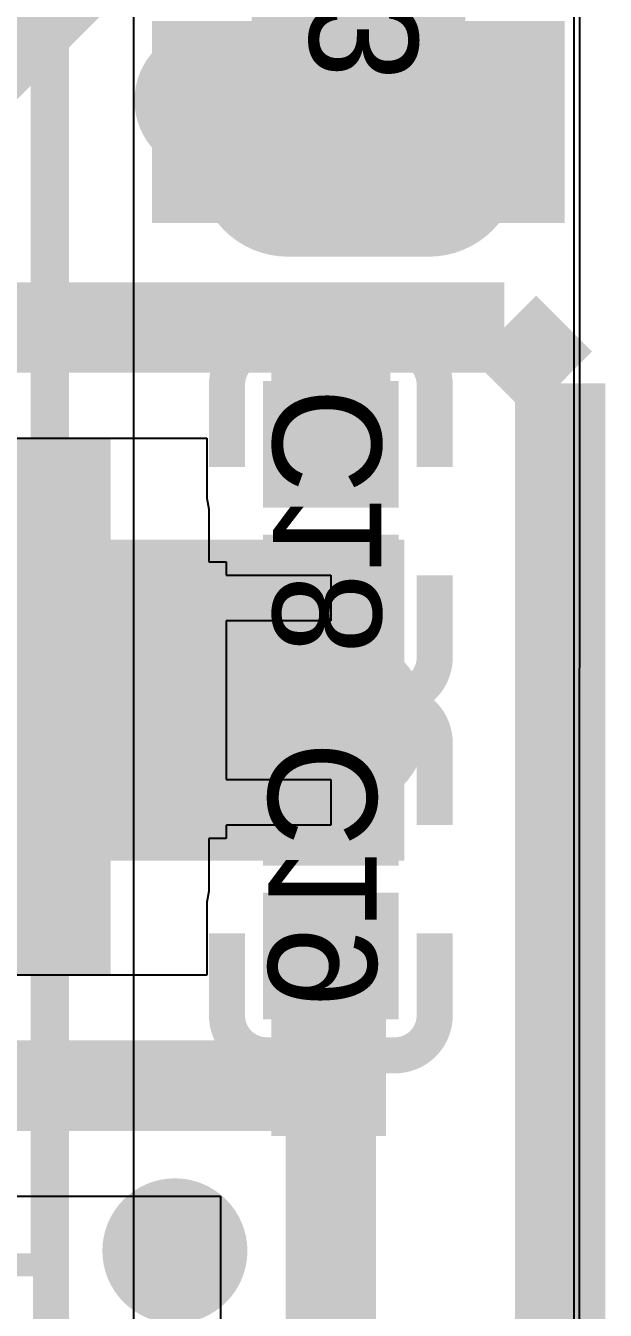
# Model space of a CAD drawing. Extents: x 81 to 196, y 150 to 213.
# Drawn here: x 188.36 to 191.57, y 157.6 to 164.71 of the extents above; entities that cross this region are included whole.
import ezdxf

# ---------------------------------------------------------------- set-up
doc = ezdxf.new("R2010")
doc.units = 0
doc.header["$MEASUREMENT"] = 0
for name, color, linetype in [('BOTTOMLAYER', 5, 'CONTINUOUS'), ('BOTTOMOVERLAY', 54, 'CONTINUOUS'), ('BOTTOMPASTE', 16, 'CONTINUOUS'), ('BOTTOMSOLDER', 6, 'CONTINUOUS'), ('TOPLAYER', 1, 'CONTINUOUS')]:
    doc.layers.add(name, color=color, linetype=linetype)

msp = doc.modelspace()

# ---------------------------------------------------------------- linework, layer by layer
at = {"layer": 'BOTTOMLAYER'}
for p, q in [((191.449574, 213.096226), (191.424174, 149.951826)), ((188.158687, 162.425583), (189.365517, 162.425583)), ((189.365517, 162.425583), (189.365517, 162.093026)), ((189.365517, 162.093026), (189.377577, 162.032399)), ((189.377577, 162.032399), (189.377577, 161.741028)), ((189.377577, 161.741028), (189.473576, 161.741028)), ((189.473576, 161.741028), (189.473576, 161.668026)), ((189.473576, 161.668026), (190.052577, 161.668026)), ((190.052577, 161.668026), (190.052577, 161.414026)), ((190.052577, 161.414026), (189.473576, 161.414026)), ((189.473576, 161.414026), (189.473576, 160.987029)), ((189.473571, 160.987031), (189.473566, 160.963821)), ((189.473576, 160.987029), (189.473571, 160.987031)), ((189.473576, 160.987029), (189.473576, 160.987029)), ((189.473576, 160.987029), (189.473576, 160.987029)), ((189.473566, 160.963821), (189.473571, 160.963821)), ((189.473571, 160.963821), (189.473571, 160.536826)), ((189.473571, 160.536826), (190.052571, 160.536826)), ((190.052571, 160.536826), (190.052571, 160.282826)), ((190.052571, 160.282826), (189.473571, 160.282826)), ((189.473571, 160.282826), (189.473571, 160.209824)), ((189.473571, 160.209824), (189.377572, 160.209824)), ((189.377572, 160.209824), (189.377572, 159.918428)), ((189.377572, 159.918428), (189.365517, 159.857826)), ((189.365517, 159.857826), (189.365517, 159.45358)), ((189.365517, 159.45358), (188.158687, 159.45358)), ((187.080774, 158.230072), (189.440818, 158.230072)), ((189.440818, 158.230072), (189.440818, 152.770619))]:
    msp.add_line(p, q, dxfattribs=at)
for points, const_width in [([(187.842774, 164.252026), (189.425572, 165.834824)], 0.599999), ([(190.890774, 164.294822), (189.366774, 164.294822)], 0.499999), ([(191.013263, 163.037337), (186.907485, 163.037337)], 0.499999), ([(191.322574, 162.728026), (191.013263, 163.037337)], 0.499999), ([(191.322574, 151.044026), (191.322574, 162.728026)], 0.499999), ([(189.976374, 160.848426), (187.454687, 160.848426)], 1.000001), ([(190.052571, 159.483626), (190.052571, 159.559826)], 0.499999), ([(190.052571, 159.483626), (190.128771, 159.559826)], 0.499999), ([(190.052571, 158.841826), (190.052571, 159.483626)], 0.499999), ([(190.052571, 158.841826), (187.080774, 158.841826)], 0.499999), ([(190.052571, 152.517223), (190.052571, 158.841826)], 0.499999)]:
    msp.add_lwpolyline(points, dxfattribs=dict(at, const_width=const_width))
for points, const_width in [([(190.027946, 164.446852, -0.198912), (189.660916, 164.294822)], 0.499999), ([(190.027946, 164.446852, -0.198912), (189.660916, 164.294822)], 0.499999), ([(190.027946, 164.446852, -0.198912), (189.660916, 164.294822)], 0.499999), ([(190.027946, 164.446852, -0.198912), (189.660916, 164.294822)], 0.499999), ([(190.027946, 164.446852, -0.198912), (189.660916, 164.294822)], 0.499999), ([(190.027946, 164.446852, -0.198912), (189.660916, 164.294822)], 0.499999), ([(190.027946, 164.446852, -0.198912), (189.660916, 164.294822)], 0.499999), ([(190.749032, 164.294822, -0.198912), (190.382002, 164.446852)], 0.499999), ([(190.749032, 164.294822, -0.198912), (190.382002, 164.446852)], 0.499999), ([(190.749032, 164.294822, -0.198912), (190.382002, 164.446852)], 0.499999), ([(190.749032, 164.294822, -0.198912), (190.382002, 164.446852)], 0.499999), ([(189.660916, 164.294822, -0.198912), (190.027946, 164.142793)], 0.499999), ([(189.660916, 164.294822, -0.198912), (190.027946, 164.142793)], 0.499999), ([(189.660916, 164.294822, -0.198912), (190.027946, 164.142793)], 0.499999), ([(189.660916, 164.294822, -0.198912), (190.027946, 164.142793)], 0.499999), ([(189.660916, 164.294822, -0.198912), (190.027946, 164.142793)], 0.499999), ([(189.660916, 164.294822, -0.198912), (190.027946, 164.142793)], 0.499999), ([(189.660916, 164.294822, -0.198912), (190.027946, 164.142793)], 0.499999), ([(190.382002, 164.142793, -0.198912), (190.749032, 164.294822)], 0.499999), ([(190.382002, 164.142793, -0.198912), (190.749032, 164.294822)], 0.499999), ([(190.382002, 164.142793, -0.198912), (190.749032, 164.294822)], 0.499999), ([(190.382002, 164.142793, -0.198912), (190.749032, 164.294822)], 0.499999), ([(189.304996, 161.291204, -0.198912), (188.236035, 160.848426)], 1.000001), ([(190.091113, 160.848426, -0.198912), (189.022152, 161.291204)], 1.000001), ([(188.874646, 160.848426, -0.198912), (189.330396, 160.659648)], 1.000001), ([(189.047552, 160.659648, -0.198912), (189.503302, 160.848426)], 1.000001)]:
    msp.add_lwpolyline(points, format="xyb", dxfattribs=dict(at, const_width=const_width))
for points, const_width in [([(190.027946, 164.321853, 1), (190.027946, 164.57185, 1)], 0.249999), ([(190.027946, 164.321853, 1), (190.027946, 164.57185, 1)], 0.249999), ([(190.027946, 164.321853, 1), (190.027946, 164.57185, 1)], 0.249999), ([(190.027946, 164.321853, 1), (190.027946, 164.57185, 1)], 0.249999), ([(190.027946, 164.321853, 1), (190.027946, 164.57185, 1)], 0.249999), ([(190.027946, 164.321853, 1), (190.027946, 164.57185, 1)], 0.249999), ([(190.027946, 164.321853, 1), (190.027946, 164.57185, 1)], 0.249999), ([(190.382002, 164.321853, 1), (190.382002, 164.57185, 1)], 0.249999), ([(190.382002, 164.321853, 1), (190.382002, 164.57185, 1)], 0.249999), ([(190.382002, 164.321853, 1), (190.382002, 164.57185, 1)], 0.249999), ([(190.382002, 164.321853, 1), (190.382002, 164.57185, 1)], 0.249999), ([(189.366774, 164.144823, 1), (189.366774, 164.444822, 1)], 0.299999), ([(190.890774, 164.144823, 1), (190.890774, 164.444822, 1)], 0.299999), ([(189.660916, 164.169824, 1), (189.660916, 164.419821, 1)], 0.249999), ([(189.660916, 164.169824, 1), (189.660916, 164.419821, 1)], 0.249999), ([(189.660916, 164.169824, 1), (189.660916, 164.419821, 1)], 0.249999), ([(189.660916, 164.169824, 1), (189.660916, 164.419821, 1)], 0.249999), ([(189.660916, 164.169824, 1), (189.660916, 164.419821, 1)], 0.249999), ([(189.660916, 164.169824, 1), (189.660916, 164.419821, 1)], 0.249999), ([(189.660916, 164.169824, 1), (189.660916, 164.419821, 1)], 0.249999), ([(189.660916, 164.169824, 1), (189.660916, 164.419821, 1)], 0.249999), ([(189.660916, 164.169824, 1), (189.660916, 164.419821, 1)], 0.249999), ([(189.660916, 164.169824, 1), (189.660916, 164.419821, 1)], 0.249999), ([(189.660916, 164.169824, 1), (189.660916, 164.419821, 1)], 0.249999), ([(189.660916, 164.169824, 1), (189.660916, 164.419821, 1)], 0.249999), ([(189.660916, 164.169824, 1), (189.660916, 164.419821, 1)], 0.249999), ([(189.660916, 164.169824, 1), (189.660916, 164.419821, 1)], 0.249999), ([(190.749032, 164.169824, 1), (190.749032, 164.419821, 1)], 0.249999), ([(190.749032, 164.169824, 1), (190.749032, 164.419821, 1)], 0.249999), ([(190.749032, 164.169824, 1), (190.749032, 164.419821, 1)], 0.249999), ([(190.749032, 164.169824, 1), (190.749032, 164.419821, 1)], 0.249999), ([(190.749032, 164.169824, 1), (190.749032, 164.419821, 1)], 0.249999), ([(190.749032, 164.169824, 1), (190.749032, 164.419821, 1)], 0.249999), ([(190.749032, 164.169824, 1), (190.749032, 164.419821, 1)], 0.249999), ([(190.749032, 164.169824, 1), (190.749032, 164.419821, 1)], 0.249999), ([(190.027946, 164.017795, 1), (190.027946, 164.267792, 1)], 0.249999), ([(190.027946, 164.017795, 1), (190.027946, 164.267792, 1)], 0.249999), ([(190.027946, 164.017795, 1), (190.027946, 164.267792, 1)], 0.249999), ([(190.027946, 164.017795, 1), (190.027946, 164.267792, 1)], 0.249999), ([(190.027946, 164.017795, 1), (190.027946, 164.267792, 1)], 0.249999), ([(190.027946, 164.017795, 1), (190.027946, 164.267792, 1)], 0.249999), ([(190.027946, 164.017795, 1), (190.027946, 164.267792, 1)], 0.249999), ([(190.382002, 164.017795, 1), (190.382002, 164.267792, 1)], 0.249999), ([(190.382002, 164.017795, 1), (190.382002, 164.267792, 1)], 0.249999), ([(190.382002, 164.017795, 1), (190.382002, 164.267792, 1)], 0.249999), ([(190.382002, 164.017795, 1), (190.382002, 164.267792, 1)], 0.249999), ([(189.022152, 161.041204, 1), (189.022152, 161.541203, 1)], 0.499999), ([(189.304996, 161.041204, 1), (189.304996, 161.541203, 1)], 0.499999), ([(189.163574, 161.282626, 1), (189.163574, 161.582626, 1)], 0.299999), ([(188.236035, 160.598426, 1), (188.236035, 161.098425, 1)], 0.499999), ([(188.874646, 160.598426, 1), (188.874646, 161.098425, 1)], 0.499999), ([(189.503302, 160.598426, 1), (189.503302, 161.098425, 1)], 0.499999), ([(190.091113, 160.598426, 1), (190.091113, 161.098425, 1)], 0.499999), ([(189.047552, 160.409649, 1), (189.047552, 160.909648, 1)], 0.499999), ([(189.330396, 160.409649, 1), (189.330396, 160.909648, 1)], 0.499999), ([(189.976374, 160.698426, 1), (189.976374, 160.998426, 1)], 0.299999), ([(189.188974, 160.368226, 1), (189.188974, 160.668226, 1)], 0.299999)]:
    msp.add_lwpolyline(points, format="xyb", close=True, dxfattribs=dict(at, const_width=const_width))
for points in [[(191.347974, 163.617026), (191.347974, 164.734626), (189.061974, 163.617026), (189.061974, 164.734626)], [(189.714975, 164.759823), (189.714975, 163.829822), (190.694973, 164.759823), (190.694973, 163.829822)], [(190.382774, 162.093026), (190.382774, 163.286826), (189.722374, 162.093026), (189.722374, 163.286826)], [(190.377577, 162.091027), (190.377577, 162.691026), (189.727576, 162.091027), (189.727576, 162.691026)], [(188.833374, 159.45358), (188.833374, 162.425583), (187.385574, 159.45358), (187.385574, 162.425583)], [(190.458974, 160.086426), (190.458974, 161.864426), (188.630174, 160.086426), (188.630174, 161.864426)], [(190.458974, 160.086426), (190.458974, 161.864426), (189.722374, 160.086426), (189.722374, 161.864426)], [(190.377577, 161.241026), (190.377577, 161.841025), (189.727576, 161.241026), (189.727576, 161.841025)], [(189.727571, 160.709826), (189.727571, 160.109827), (190.377572, 160.709826), (190.377572, 160.109827)], [(190.357374, 158.562426), (190.357374, 159.857826), (189.722374, 158.562426), (189.722374, 159.857826)], [(189.727571, 159.859825), (189.727571, 159.259826), (190.377572, 159.859825), (190.377572, 159.259826)]]:
    msp.add_solid(points, dxfattribs=at)
at = {"layer": 'BOTTOMOVERLAY'}
for points, const_width in [([(188.454685, 157.849956), (188.454685, 168.570026)], 0.127), ([(189.414973, 163.929822), (189.414973, 164.664822)], 0.2), ([(190.994978, 163.929819), (190.994978, 164.664819)], 0.2), ([(190.594973, 163.529823), (189.814975, 163.529823)], 0.2), ([(190.407569, 162.941023), (189.697573, 162.941023)], 0.2), ([(189.477574, 162.266025), (189.477574, 162.716027)], 0.2), ([(190.627572, 162.266023), (190.627572, 162.716024)], 0.2), ([(189.477576, 161.216027), (189.477576, 161.666029)], 0.2), ([(190.627574, 161.216025), (190.627574, 161.666027)], 0.2), ([(190.407569, 160.959823), (189.697573, 160.959823)], 0.2), ([(190.407575, 160.991029), (189.697579, 160.991029)], 0.2), ([(189.477574, 160.284825), (189.477574, 160.734827)], 0.2), ([(190.627572, 160.284823), (190.627572, 160.734824)], 0.2), ([(189.477576, 159.234827), (189.477576, 159.684829)], 0.2), ([(190.627574, 159.234825), (190.627574, 159.684827)], 0.2), ([(190.407575, 159.009829), (189.697579, 159.009829)], 0.2), ([(188.454685, 157.849956), (176.054761, 157.849956)], 0.127)]:
    msp.add_lwpolyline(points, dxfattribs=dict(at, const_width=const_width))
at = {"layer": 'BOTTOMOVERLAY', "const_width": 0.2}
for points in [[(189.814975, 163.529823, -0.414213), (189.414973, 163.929822)], [(190.994978, 163.929819, -0.414213), (190.594976, 163.52982)], [(189.477571, 162.721023, -0.414214), (189.697571, 162.941023)], [(190.407572, 162.941023, -0.414214), (190.627572, 162.721023)], [(189.697579, 160.991024, -0.414214), (189.477579, 161.211024)], [(190.627574, 161.211024, -0.414214), (190.407575, 160.991024)], [(189.477574, 160.739828, -0.414214), (189.697573, 160.959828)], [(190.407569, 160.959828, -0.414214), (190.627569, 160.739828)], [(189.697576, 159.009829, -0.414214), (189.477576, 159.229829)], [(190.627577, 159.229829, -0.414214), (190.407577, 159.009829)]]:
    msp.add_lwpolyline(points, format="xyb", dxfattribs=at)
at = {"layer": 'BOTTOMOVERLAY', "const_width": 0.1}
for points in [[(189.414973, 163.879822, 1), (189.414973, 163.979822, 1)], [(190.994978, 163.879819, 1), (190.994978, 163.979819, 1)], [(189.814975, 163.479823, 1), (189.814975, 163.579823, 1)], [(190.594976, 163.47982, 1), (190.594976, 163.57982, 1)], [(189.697571, 162.891023, 1), (189.697571, 162.991023, 1)], [(190.407572, 162.891023, 1), (190.407572, 162.991023, 1)], [(189.477571, 162.671023, 1), (189.477571, 162.771023, 1)], [(190.627572, 162.671023, 1), (190.627572, 162.771023, 1)], [(189.477579, 161.161024, 1), (189.477579, 161.261024, 1)], [(190.627574, 161.161024, 1), (190.627574, 161.261024, 1)], [(189.697573, 160.909828, 1), (189.697573, 161.009828, 1)], [(189.697579, 160.941024, 1), (189.697579, 161.041024, 1)], [(190.407569, 160.909828, 1), (190.407569, 161.009828, 1)], [(190.407575, 160.941024, 1), (190.407575, 161.041024, 1)], [(189.477574, 160.689828, 1), (189.477574, 160.789828, 1)], [(190.627569, 160.689828, 1), (190.627569, 160.789828, 1)], [(189.477576, 159.179829, 1), (189.477576, 159.279829, 1)], [(190.627577, 159.179829, 1), (190.627577, 159.279829, 1)], [(189.697576, 158.959829, 1), (189.697576, 159.059829, 1)], [(190.407577, 158.959829, 1), (190.407577, 159.059829, 1)]]:
    msp.add_lwpolyline(points, format="xyb", close=True, dxfattribs=at)
at = {"layer": 'BOTTOMPASTE'}
for points in [[(189.714975, 164.759823), (189.714975, 163.829822), (190.694973, 164.759823), (190.694973, 163.829822)], [(190.377577, 162.091027), (190.377577, 162.691026), (189.727576, 162.091027), (189.727576, 162.691026)], [(190.377577, 161.241026), (190.377577, 161.841025), (189.727576, 161.241026), (189.727576, 161.841025)], [(189.727571, 160.709826), (189.727571, 160.109827), (190.377572, 160.709826), (190.377572, 160.109827)], [(189.727571, 159.859825), (189.727571, 159.259826), (190.377572, 159.859825), (190.377572, 159.259826)]]:
    msp.add_solid(points, dxfattribs=at)
at = {"layer": 'BOTTOMSOLDER', "const_width": 0.401599}
for points in [[(189.366774, 164.094023, 1), (189.366774, 164.495622, 1)], [(190.890774, 164.094023, 1), (190.890774, 164.495622, 1)], [(189.163574, 161.231826, 1), (189.163574, 161.633426, 1)], [(189.976374, 160.647626, 1), (189.976374, 161.049226, 1)], [(189.188974, 160.317426, 1), (189.188974, 160.719026, 1)], [(189.188974, 157.726626, 1), (189.188974, 158.128226, 1)]]:
    msp.add_lwpolyline(points, format="xyb", close=True, dxfattribs=at)
at = {"layer": 'BOTTOMSOLDER'}
for points in [[(189.613375, 164.861423), (189.613375, 163.728222), (190.796573, 164.861423), (190.796573, 163.728222)], [(190.428377, 162.040227), (190.428377, 162.741826), (189.676776, 162.040227), (189.676776, 162.741826)], [(190.428377, 161.190226), (190.428377, 161.891825), (189.676776, 161.190226), (189.676776, 161.891825)], [(189.676771, 160.760626), (189.676771, 160.059027), (190.428372, 160.760626), (190.428372, 160.059027)], [(189.676771, 159.910625), (189.676771, 159.209026), (190.428372, 159.910625), (190.428372, 159.209026)]]:
    msp.add_solid(points, dxfattribs=at)
at = {"layer": 'TOPLAYER'}
for p, q in [((191.398774, 213.043331), (191.398774, 149.977226)), ((191.398774, 212.584515), (191.398774, 150.359841)), ((188.961989, 157.368626), (188.961989, 168.112826))]:
    msp.add_line(p, q, dxfattribs=at)
at = {"layer": 'TOPLAYER', "const_width": 0.2}
msp.add_lwpolyline([(188.503174, 157.368626), (188.503174, 168.112826)], dxfattribs=at)

# ---------------------------------------------------------------- texts
at = {"layer": 'BOTTOMOVERLAY', "text_generation_flag": 2}
for s, p in [('C23', (190.535174, 165.877626)), ('C18', (190.331974, 162.702626)), ('C19', (190.306574, 160.746826))]:
    msp.add_text(s, height=0.599999, rotation=90, dxfattribs=at).set_placement(p)

doc.saveas('drawing.dxf')
